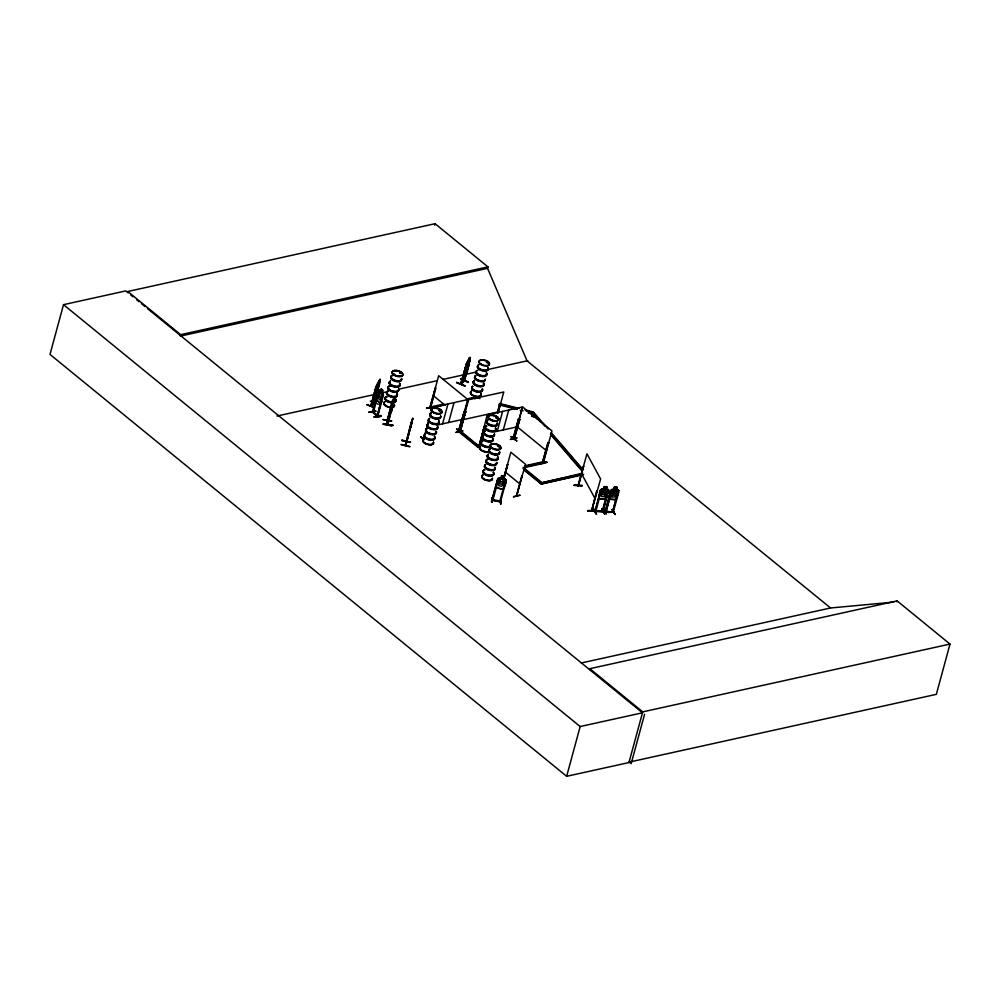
<?xml version="1.0" encoding="UTF-8"?>
<svg xmlns="http://www.w3.org/2000/svg" width="1000" height="1000" viewBox="0 0 1000 1000"><rect width="100%" height="100%" fill="white"/><g stroke="black" fill="none" stroke-linecap="round" stroke-linejoin="round"><path stroke-width="1.5" d="M491.45 502.188L492.062 497.488L491.925 502.287M491.825 502.212L491.925 499.25M500.812 478.288L497.762 478.612L491.95 500.175L497.45 480.138L498.225 480.3L492.912 500.213M493.05 499.85L492.325 499.312M498.225 480.3L497.45 480.288M505.087 481.725L505.863 482.038L505.087 481.725L499.775 501.625M500.75 501.225L492.325 499.525M500.525 504.062L500.688 499.275L500.688 503.7M501.012 504.15L500.737 499.3M495.975 485.188L496.275 487.825L502.9 489.212C504.45 486.525 507.475 482.175 505.562 479.288L503.638 478.888L504.712 480.062L503.475 484.625L501.525 486.287L498.9 485.737L498.013 483.475L499.263 478.913L500.887 478.387L501.488 475.838L504.3 476.438M496.275 487.825L502.9 489.175L504.438 486.962M497.762 478.612L499.012 478L505.562 479.288M381.625 401.575L380.45 403.537L376.562 400.012L378.438 390.487L380.337 391.125M383.288 424.3C389.875 423.787 402.15 427.45 383.387 423.675M383.3 424.263L391.887 425.887L391.975 425.238M598.913 496.45C599.225 503.312 598.825 490.737 600.638 489.775L601.85 488.988L608.112 489.25L608.75 490.213L603.162 511.775L587.712 510.825L595.975 510.75M587.837 510.45L603.275 510.887M596.05 511.388L587.712 510.825M596.025 510.825L595.887 511.463M513.575 496.613L520.163 495.175L513.5 496.925M370.262 401.075L378.338 404.263M464.75 371.388L465.087 369.237M401.8 440.538L410.487 442.2L401.912 440.125M405.863 445.05L406.012 441.488L405.3 445.788L412.75 418.288L412.3 420.725M405.7 445.788L412.163 420.238M411.337 421.675L406.175 442.038M464.075 373.738C462.325 379.038 468.013 372.25 467.45 370.538M375.125 391.325L374.85 393.512L377.4 390.863M390.913 408.575C392.9 397.975 388.587 426.7 393.8 402.1M409.012 432.962L410.375 426.812M410.475 427.575L410.688 426.275M411.7 423.075L411.488 424.412L412.05 420.3M488.413 451.838L488.4 451.788A5.525 2.662 15.2 0 1 481.312 450.225A5.525 2.662 15.2 0 1 480.562 446.475A5.487 2.65 15.2 0 0 481.912 450.425A5.487 2.65 15.2 0 0 489.35 451.287M479.938 398.537L475.425 397.413L475.112 398.85L474.038 397.975L466.45 399.65M537.288 419.087L532.2 413.175L532.513 411.737L525 409.85M401.188 444.7L409.762 446.788M387.238 420.037L387.488 420.925L393.325 399.137M387.887 423.713L387.713 424.888L387.575 420.412M387.788 424.85L394.4 398.663M411.95 422.15L405.662 445.775M410.8 425.588L409.938 429.525L410.363 428.263M401.262 444.425L409.85 446.475M410.4 426.825L409.55 429.7M128.225 292.875L125.825 290.912L63.513 304.662L50 354.412L566.65 776.3L628.95 762.562L642.725 711.875L950 644.075L936.338 694.35L629.062 762.15M180.675 334.675L180.275 336.125L487.562 268.337L487.95 266.875L435.062 223.7L127.788 291.488L180.675 334.675L487.95 266.875M366.9 404.538L374.837 407.85L366.725 404.725M369.137 412.062L375.988 411.2L369.025 412.337M371.362 405.938L370.7 406.075L376.175 386.2L371.112 406.25L374.312 402.938L380.225 381.525M376.475 385.9L371.062 405.8M370.763 406.05L374.1 402.738L379.95 379.275L376.875 384.812L371.087 406.225M374.325 402.887L373.675 403.15L379.125 383.212M372.425 412.038L378.088 392.025L373.188 412.4L372.388 411.925M377.337 416.45L382.337 396.15L377.438 416.512L372.438 411.975L372.825 411.163L373.413 411.65M377.85 392.075L372.95 412.438L378.438 390.487M380.363 391.25L381.075 388.663L382.725 390.163L382.587 394.212L381.35 398.787L379.988 399.988L378.45 398.587L378.15 395.875L379.387 391.312L380.438 391.238M374.162 417.075C386.125 412.887 380.85 418.512 374.212 416.712M381.912 392.663L382.725 390.163M382.337 396.15L377.212 416.012M377.25 416.425L377.075 415.275M434.675 225.15L435.062 223.7M382.962 419.613L391.662 420.8M392.537 400.925L387.137 420.875L392.512 400.525M393.65 399.65L394.225 397.188L394.375 398.688M392.825 404.888L387.413 424.825L393.413 400.6L392.25 406.525M412.837 418.312L405.675 445.387M426.6 408.025L433.038 406.838M459.363 431.637L468.05 399.7L438.675 375.725L429.988 407.725L433.05 407.025L426.65 408.025M421.012 436.625L420.575 437.075L423.875 439.812M429.9 407.062L430.312 408.225L429.9 407L431.25 407.95L444.913 404.925M431.25 407.95L431.087 408.562L429.925 407.675L430.487 408.125L435.4 387.812L429.787 407.825M430.312 408.225L435.9 388.225M423.812 438.425L428.663 420.763M425.25 434.188L426.45 429.762M427.262 426.812L429.462 418.725M430.225 415.875L432.55 407.35L467.762 399.575L458.975 431.875L477.337 446.863L478.612 446.575L464.85 435.337M424.462 438.512L423.9 438.425M442.562 423.85L447.962 403.95M448.612 422.512L454.025 402.612M466.475 363.812L460.688 384.025L466.475 363.812L461.388 383.8M468.988 358.363L466.838 362.713L460.988 384.175L464.462 380.913L470.15 359L467.663 368M467.463 369.175L465.3 372.688L466.512 366.712L469 361.737L468.713 364.613M469.425 359.85L470.15 357.287L468.925 358.363M466.887 370.838L464.1 381.25L466.188 372.562M464.137 381.213L469.588 360.887M467.5 370.6L469.237 363.963M468.413 382.113L460.538 378.713L468.4 382.1M456.625 429.113L462.413 433.888M456.012 432.512C464.9 429.1 465.7 431.763 456.15 432.163M458.663 431.012C461.05 430.775 457.275 430.538 458.462 431.737L464.487 411.662M458.75 431.388L464.288 411.512L458.225 431.562L458.8 431.25M464.263 411.388L459.188 431.8L458.562 431.3M459.613 431.6L465.688 411.55L460.175 431.438M460.35 430.688L459.812 431.75L468.575 399.738M458.975 431.875L460.262 431.587L465.688 411.55M474.038 397.975L474.212 397.35L475.275 398.225M477.337 446.863L478.787 445.95L460.438 430.962L459.15 431.25L477.5 446.238M479 446.463C476.775 446.7 480.4 444.7 479.125 446.662L484.338 426.575L478.65 446.8M479.188 446.625L484.338 426.575M497.312 412.887L499.725 404.038L500.5 404.062L499.725 404.038M497.512 413.05L499.913 404.2M497.912 412.762L500.312 403.913M498.1 412.912L503.787 391.975L467.688 399.9M497.238 431.275L502.638 411.375M503.288 429.938L508.7 410.037M492.912 500.375L493.013 499.438M510.95 436.662L516.862 441.062L511.312 436.575M510.538 439.212L516.688 437.887M514.113 439.35L519.788 419.4L514.025 439.325C515.688 438.113 513.062 438.038 512.9 438.988L518.375 419.075L519.288 419L518.375 419.075M513.25 439.137L518.562 419.225M519.788 419.4L518.962 418.938L513.675 439L522.45 407L487.225 414.775L479.125 446.637M503.312 479.137L507.55 464.338L503.8 479.288M503.537 479.087L510.838 452.238L525.525 464.225L516.35 496.075M503.562 479.338L507.8 464.538M499.588 501.763L499.787 500.875M511.05 436.587L516.613 440.737M505.863 481.887L500.462 501.938L492.125 500.238M528.688 413.162L529.375 412.275L528.688 413.162L531.225 413.787M529.188 412.425L532.2 413.175L532.513 411.737M526.35 411.05L533.837 412.463L532.2 413.175M534.275 416.775L532.263 416.087L532.513 414.837L531.65 415.962M534.688 417.125L532.137 416.337M521.75 476.175L516.587 496.3L521.987 476.125M546.788 462.413L539.913 463.7L546.613 461.863M540.05 463.35L546.562 462.225L539.913 463.7M547.925 442.625L548.65 442.975L547.925 442.625L542.463 462.475L543.325 462.9L551.938 430.887L522.575 406.9L513.975 438.938L512.9 438.988M548.15 442.575L542.513 462.525L543.075 462.975L548.425 443.025M542.975 462.925L543.075 461.775M524.637 467.537L543.713 463.338L542.712 461.825M540.05 483.175L582.725 473.175M546.587 461.8L546.788 462.463M523.987 470.062L541.125 484.05L582.288 474.387M578.375 485.887L583.675 465.925L578.337 485.875M591.862 510.275L591.613 510.975L596.8 490.613M591.6 510.925L597.087 490.625M591.725 510.55L600.612 478.963L586.962 453.837L577.962 485.863M593.175 508.95C603.05 525.062 587.425 497.962 595.8 513.65M600.462 491.525L601.213 491.562L600.375 491.362L595.087 511.475L600.662 489.812L603.162 489.025L605.763 498.612L599.113 498.825L605.475 499.188L608.75 490.213M595.688 511.262L596.025 510.95M595.825 511.512L601.112 491.4M603.612 489.113L604.25 486.613L606.938 486.725L606.188 489.312M603.688 489.2L604.325 486.7L606.862 486.863L606.163 489.25L607.288 490.125L606.038 494.7L604.163 496.6L601.663 496.5L600.85 494.475L602.087 489.913L603.65 489.15M601.975 508.963L604.587 513.675M603.013 511.788L603.362 511.05L602.163 511.575L607.663 491.675L608.488 491.863L607.663 491.675M607.75 491.838L602.438 511.763M603.075 511.775L603.188 510.887M603.787 509.338L606.425 514.15M618.862 490.712L618.25 489.8L612.038 489.425L610.875 490.3L605.175 511.875C611.062 513.45 612.788 511.287 613.562 511.5M605.35 511.912L610.575 491.812L611.4 492.013L605.938 511.962C604.075 509.137 609.862 513.237 612.5 511.5M605.975 511.925L611.4 492.013M617.087 497.225L618.925 490.613C615.087 490.275 619.05 486.35 614.45 487.062L613.85 489.6L612.275 490.35L611.038 494.925L611.85 496.938L614.362 497.05L616.25 495.163L617.487 490.588L616.362 489.712L617.025 487.262M614.45 487.062L613.875 489.65L612.038 489.425M612.013 509.787L615.075 514.513L612.463 509.762M615.087 514.5L612.175 509.4M617.85 492.125L612.562 512.225L617.85 492.125L618.688 492.312L613.263 512.238M605.237 511.7L613.188 512.05L613.462 511.337M589.587 669.613L589.837 668.688L897.113 600.887L950 644.075M566.65 776.3L580.163 726.55L642.463 712.8L147.413 308.538M644.587 714.262L631.175 763.612L629.312 762.087M896.862 601.825L897.113 600.887M410.4 442.512L401.838 440.3M391.037 411.85L391.8 410M394.175 398.663L394.2 397.987L394.038 399.675M377.4 390.913L378.438 388.1M467.587 368.913C470.062 362.2 467.225 370.9 464.837 371.425M382.975 419.5L391.575 421.075M456.737 382.575C482.5 393.1 439.75 375.275 464.625 385.925M371.55 405.238L373.825 402.625M373.862 402.312L374.3 402.5M378.4 386.712L376.3 390.262L377.537 384.275L380.037 379.312L379.288 381.725M468.55 364.7L466.337 368.2L468.325 360.8M406.425 440.925L405.9 441.587M460.75 383.963L464.225 380.763L461.35 383.413M461.55 383.162L461.3 383.387M392.287 407.25L391.712 408.488L393.638 399.775M394.462 374.55L393.537 374.387L394.1 374.087M394.212 374.588L393.638 374.575M400.213 373.225L400.487 372.537M432.8 411.625L433.15 411.575M439.325 410.775C442.013 410.838 437.512 409.113 440 410.35M440.4 410.538L439.562 410.688M480.913 363.512L480.275 363.875L481.175 363.975M481.15 363.888L480.5 363.862M486.75 362.45L487.075 361.887L486.4 362.325M486.7 362.3L487.488 361.938M487.488 362.663L487.575 362.025L488.05 362.625M489.375 419.05L490.2 419.025M490.288 419.075L489.712 419.175M495.887 417.688L496.625 417.188L497.013 417.95M496.4 417.425L495.825 417.238M491.625 447.837L492.45 447.812M497.675 446.112L498.775 445.838M582.188 485.838L573.975 485.487M456.575 429.5L457.05 429.012L462.562 433.525M475.65 444.1L480.138 447.638M381.65 401.5L380.45 403.537L376.637 400M605.475 499.188L606.975 496.788M615.675 499.65L617.137 497.175L615.675 499.65L609.325 499.288L609.163 496.812M593.562 508.925L596.237 513.7M528.075 413.05L528.938 411.912L529.263 412.688M510.387 439.513L516.925 438.025M609.263 498.688L616.875 489.637M430.75 407.45L429.975 407.1M514.012 438.3L514.412 438.675M595.212 510.725L595.9 510.575M379.688 380.025L378.812 381.5L379.462 380.838M379.225 381.85L380.075 381.05L377.537 383.688M513.2 438.212L514.2 438.2M467.962 362.9L469.087 361.775M468.725 362.475L467.825 363.938L468.5 363.288M466.413 366.075L469.038 363.575M460.625 378.9L468.288 382.512M463.975 380.613L461.525 383.288M466.6 363.913L470.1 360.7M466.287 365.062L469.812 361.85M387.1 420.387L387.388 424.762M401.175 373.338L400.637 372.537L400 373.013M486.863 361.938L486.925 362.587M487.9 362.8L487.675 362.088M433.338 411.725L433.162 411.925M439.2 409.913L439.562 410.725M496 417.188L496.087 417.6M497.1 417.875L496.875 417.987M491.763 447.8L492.362 447.875M497.725 446.012L498.363 445.788M499.188 446.7L498.363 445.875M500.55 501.95L500.75 501.075M600.775 489.9L601.875 489.038M374.025 403.225L379.425 382.9M378.488 390.562L379.338 390.238M400.375 373.05L400.838 373.338M487.612 362.337L486.8 362.188L487.788 362.238M439.425 409.862C437.738 410.062 440.225 411.262 438.875 410.262M499.338 446.525L498.862 445.925C499.725 447.688 496.15 445.613 498.8 446.175M499.012 446.463L498.125 446.175M426.538 408.438L432.788 406.7M465.875 411.7L465.087 411.675M458.775 430.988L459.338 430.825M460.375 430.712L460.475 430.725M484.525 426.737L483.75 426.712M513.45 438.413L514.125 438.188M542.6 461.962L543.45 462.137M516.462 495.538L516.487 495.363M276.913 416.05L376.05 394.175M382.15 392.825L388.25 391.475M398.925 389.125L437.05 380.712M443.15 379.363L476.7 371.962M487.388 369.613L527.762 360.7M430.175 407.075L443.837 404.05M466.613 399.025L474.212 397.35M436.95 425.087L462.362 419.475M463.162 419.65L498.387 411.875M494.438 431.887L517.038 426.9M525.2 465.725L542.812 461.838M525.025 466.337L530.9 465.05M533.837 464.4L541.175 462.775M524.8 466.925L543.875 462.713M543.088 482.5L562.825 478.15M565.862 477.488L571.938 476.138M574.975 475.475L581.038 474.137M541.125 484.05L583.625 474.675M581.25 662.987L830.575 607.975L893.775 602.112M379.338 390.138L383.15 393.7M381.987 392.625L383.475 395L377.675 416.475L372.463 412.025M369.1 412.062L375.712 411.075M377.25 415.438L373.088 411.912L377.45 415.325M374.137 417.038L381.325 416.125M603.212 511.062L602.45 510.85M613.4 511.512L612.737 511.463M599.225 498.787L605.4 499.05M591.512 509.95L591.788 510.2M587.863 511.037L603.075 511.613M439.762 410.462L439.1 410.125M614.538 487.2L617.05 487.312M609.412 499.225L615.612 499.513M499.85 500.863L500.662 501.062M399.762 372.788L400.675 373.125M496.525 417.738L495.962 417.762M383.275 424.062L391.875 425.662M492.038 500.037L500.462 501.788M501.55 475.938L504.188 476.55M497.137 480.863L505.6 482.663M499.462 403.45L519 408.35M500.8 404.438L517.325 408.587M527.837 411.225L532.35 412.362M499.312 404.263L515.837 408.413M499.15 404.888L517.175 409.412M520.175 410.163L523.188 410.913M400.438 373.475L399.775 372.887M466.425 366L465.913 367.262M470.15 359L466.838 362.713M387.575 424.087L387.275 420.363M601.912 509.275L604.513 513.95M604.862 514.012L601.925 508.925M480.012 447.962L475.513 444.438L480.25 448.225M475.225 444.525L480.775 449.038M420.975 436.662L423.25 438.413M420.838 437L423.587 439.2M830.5 607.913L527.038 360.863L487.562 268.337M517.163 426.8L546.538 450.788M542.638 462.463L543.713 463.338M523.15 467.287L541.5 482.275M524.125 468.837L528.713 472.587M531.013 474.462L541.337 482.887M523.013 468.5L541.287 483.425M433.275 395.625L445.025 405.213M460.262 431.587L462.562 433.462M505.425 472.137L520.112 484.137M589.837 668.688L642.725 711.875M130.625 294.825L133.025 296.788M136.613 299.725L139.012 301.688M141.412 303.65L145.013 306.588M63.513 304.662L580.163 726.55M533.837 412.463L548.088 429M551.138 432.55L582.675 469.2M535.7 415.438L538.763 418.988M541.812 422.537L544.862 426.087M553 435.538L582.5 469.812M532.362 412.562L540.5 422.013M550.675 433.837L582.212 470.475M550.513 434.45L582.038 471.1M505.5 479.412L506.112 480.412M392.562 407.188L392.575 407.238A5.525 2.662 15.2 0 0 394.4 404.975M606.225 511.4L605.275 510.988M610.875 490.3L609.062 496.825L609.35 499.35M581.55 473.738L595.2 498.862M393.5 398.688L393.775 402.163M392.7 401.375L392.987 405.75M390.85 408.5L391.025 411.975M486.538 374.263A5.5 2.662 15.2 0 1 480.788 376.275A5.5 2.662 15.2 0 1 476.238 371.675M486.712 373.95A5.587 2.7 15.2 0 1 480.863 375.988A5.587 2.7 15.2 0 1 476.25 371.325M485.337 379.588A5.487 2.65 15.2 0 1 478.175 380.425A5.487 2.65 15.2 0 1 475.65 375.788M485.425 379.263A5.487 2.65 15.2 0 1 478.263 380.112A5.487 2.65 15.2 0 1 475.737 375.462M487.775 367.688A5.587 2.7 15.2 0 1 482.35 370.5A5.587 2.7 15.2 0 1 478.4 365.325M486.375 372.575A5.5 2.662 15.2 0 1 481.737 375.5A5.5 2.662 15.2 0 1 476.488 370.763M487.612 368A5.5 2.662 15.2 0 1 483.675 371.037A5.5 2.662 15.2 0 1 477.425 366.825M477.738 366.188A5.5 2.662 15.2 0 1 478.387 365.688M486.362 372.887A5.587 2.7 15.2 0 1 481.65 375.863A5.587 2.7 15.2 0 1 476.325 371.05M476.987 370.538A5.587 2.7 15.2 0 1 477.95 370.2M487.863 367.4A5.587 2.7 15.2 0 1 482.425 370.213A5.587 2.7 15.2 0 1 478.475 365.05M488.288 367.85A5.5 2.662 15.2 0 1 481.838 369.663A5.5 2.662 15.2 0 1 478.638 364.762M481.875 389.15A5.5 2.662 15.2 0 1 476.525 391.925A5.5 2.662 15.2 0 1 472.638 386.838M482.463 389.613A5.587 2.7 15.2 0 1 475.913 391.45A5.587 2.7 15.2 0 1 472.65 386.475M480.613 393.75A5.487 2.65 15.2 0 1 475.275 396.512A5.487 2.65 15.2 0 1 471.4 391.438M480.688 393.45A5.487 2.65 15.2 0 1 475.363 396.213A5.487 2.65 15.2 0 1 471.475 391.138M485.138 379.375A5.487 2.65 15.2 0 1 478.7 381.175A5.487 2.65 15.2 0 1 475.513 376.3M480.688 393.562A5.525 2.662 15.2 0 1 475.325 396.35A5.525 2.662 15.2 0 1 471.425 391.238M485.3 379.825A5.525 2.662 15.2 0 1 478.1 380.675A5.525 2.662 15.2 0 1 475.562 376M483.525 383.338A5.587 2.7 15.2 0 1 478.1 386.15A5.587 2.7 15.2 0 1 474.15 380.988M482.537 389A5.5 2.662 15.2 0 1 476.775 391A5.5 2.662 15.2 0 1 472.238 386.413M483.363 383.663A5.5 2.662 15.2 0 1 478.725 386.587A5.5 2.662 15.2 0 1 473.488 381.838M482.537 389.325A5.587 2.7 15.2 0 1 475.988 391.163A5.587 2.7 15.2 0 1 472.738 386.188M483.6 383.05A5.587 2.7 15.2 0 1 478.175 385.875A5.587 2.7 15.2 0 1 474.225 380.7M483.612 382.738A5.5 2.662 15.2 0 1 478.275 385.513A5.5 2.662 15.2 0 1 474.375 380.425M495.675 429.513A5.5 2.662 15.2 0 1 489.913 431.525A5.5 2.662 15.2 0 1 485.375 426.925M486.025 426.425A5.5 2.662 15.2 0 1 486.975 426.1M495.425 428.425A5.587 2.7 15.2 0 1 490 431.238A5.587 2.7 15.2 0 1 486.037 426.075M494.4 434.15A5.487 2.65 15.2 0 1 487.962 435.962A5.487 2.65 15.2 0 1 484.775 431.075M494.5 433.787A5.487 2.65 15.2 0 1 488.062 435.6A5.487 2.65 15.2 0 1 484.875 430.712M497.337 423.713A5.587 2.7 15.2 0 1 490.788 425.55A5.587 2.7 15.2 0 1 487.537 420.575M495.513 427.825A5.5 2.662 15.2 0 1 490.163 430.6A5.5 2.662 15.2 0 1 486.275 425.513M496.75 423.25A5.5 2.662 15.2 0 1 491.413 426.025A5.5 2.662 15.2 0 1 487.512 420.938M495.5 428.137A5.587 2.7 15.2 0 1 490.075 430.962A5.587 2.7 15.2 0 1 486.125 425.788M497.413 423.425A5.587 2.7 15.2 0 1 490.863 425.262A5.587 2.7 15.2 0 1 487.612 420.3M497.413 423.1A5.5 2.662 15.2 0 1 490.962 424.913A5.5 2.662 15.2 0 1 487.762 420.012M490.538 447.025A5.513 2.662 15.2 0 1 483.062 446.15A5.513 2.662 15.2 0 1 481.763 442.075M490.675 446.737A5.587 2.7 15.2 0 1 483.1 445.863A5.587 2.7 15.2 0 1 481.788 441.725M488.312 451.95A5.487 2.65 15.2 0 1 481.275 450.412A5.487 2.65 15.2 0 1 480.538 446.688M494.275 434.625A5.487 2.65 15.2 0 1 487.837 436.425A5.487 2.65 15.2 0 1 484.65 431.55M494.387 434.325A5.525 2.662 15.2 0 1 487.912 436.138A5.525 2.662 15.2 0 1 484.7 431.238M492.663 438.587A5.587 2.7 15.2 0 1 487.238 441.4A5.587 2.7 15.2 0 1 483.288 436.238M490.775 446.1A5.5 2.662 15.2 0 1 482.775 444.9A5.5 2.662 15.2 0 1 482.975 440.838M492.5 438.913A5.5 2.662 15.2 0 1 487.163 441.675A5.5 2.662 15.2 0 1 483.263 436.587M490.763 446.463A5.587 2.7 15.2 0 1 483.787 445.887A5.587 2.7 15.2 0 1 481.213 441.95M481.863 441.438A5.587 2.7 15.2 0 1 482.825 441.1M492.738 438.3A5.587 2.7 15.2 0 1 487.312 441.125A5.587 2.7 15.2 0 1 483.363 435.95M492.75 437.987A5.5 2.662 15.2 0 1 487.413 440.763A5.5 2.662 15.2 0 1 483.512 435.675M399.425 384.137A5.5 2.662 15.2 0 1 394.075 386.912A5.5 2.662 15.2 0 1 390.188 381.825M399.588 383.812A5.587 2.7 15.2 0 1 394.162 386.637A5.587 2.7 15.2 0 1 390.2 381.463M398.562 389.538A5.487 2.65 15.2 0 1 392.812 391.55A5.487 2.65 15.2 0 1 388.288 386.962M388.938 386.463A5.487 2.65 15.2 0 1 389.875 386.138M398.663 389.2A5.487 2.65 15.2 0 1 391.55 390.763A5.487 2.65 15.2 0 1 389.975 385.8M398.65 389.325A5.525 2.662 15.2 0 1 391.512 390.9A5.525 2.662 15.2 0 1 389.925 385.9M401.5 379.1A5.587 2.7 15.2 0 1 394.95 380.938A5.587 2.7 15.2 0 1 391.7 375.975M399.675 383.225A5.5 2.662 15.2 0 1 394.325 385.988A5.5 2.662 15.2 0 1 390.438 380.9M401.325 379.412A5.5 2.662 15.2 0 1 394.875 381.225A5.5 2.662 15.2 0 1 391.675 376.325M399.663 383.537A5.587 2.7 15.2 0 1 394.237 386.35A5.587 2.7 15.2 0 1 390.275 381.188M401.575 378.825A5.587 2.7 15.2 0 1 395.025 380.662A5.587 2.7 15.2 0 1 391.775 375.688M401.575 378.488A5.5 2.662 15.2 0 1 395.825 380.5A5.5 2.662 15.2 0 1 391.275 375.913M391.925 375.412A5.5 2.662 15.2 0 1 392.875 375.075M395.588 400.562A5.5 2.662 15.2 0 1 393.738 402.738M392.55 402.887A5.5 2.662 15.2 0 1 386.675 401.213A5.5 2.662 15.2 0 1 385.288 397.975M385.938 397.475A5.5 2.662 15.2 0 1 386.887 397.15M395.325 399.475A5.587 2.7 15.2 0 1 393.875 402.463M392.675 402.612A5.587 2.7 15.2 0 1 385.8 400.163A5.587 2.7 15.2 0 1 386.912 396.775M394.325 405.163A5.487 2.65 15.2 0 1 392.475 407.337M391.3 407.475A5.487 2.65 15.2 0 1 384.963 405.45A5.487 2.65 15.2 0 1 384.688 402.075M394.462 405.575A5.487 2.65 15.2 0 1 392.562 407.038M391.388 407.175A5.487 2.65 15.2 0 1 385.037 405.15A5.487 2.65 15.2 0 1 384.775 401.775M398.488 390.737A5.487 2.65 15.2 0 1 391.325 391.587A5.487 2.65 15.2 0 1 388.812 386.938M391.362 407.312A5.525 2.662 15.2 0 1 384.988 405.275A5.525 2.662 15.2 0 1 384.712 401.887M396.825 393.975A5.587 2.7 15.2 0 1 391.4 396.8A5.587 2.7 15.2 0 1 387.438 391.625M395.412 398.875A5.5 2.662 15.2 0 1 393.988 401.825M392.8 401.962A5.5 2.662 15.2 0 1 386.45 399.925A5.5 2.662 15.2 0 1 386.188 396.55M396.662 394.3A5.5 2.662 15.2 0 1 391.312 397.075A5.5 2.662 15.2 0 1 387.425 391.987M395.412 399.188A5.587 2.7 15.2 0 1 393.95 402.188M392.75 402.325A5.587 2.7 15.2 0 1 386.3 400.262A5.587 2.7 15.2 0 1 386.025 396.838M396.9 393.7A5.587 2.7 15.2 0 1 391.475 396.512A5.587 2.7 15.2 0 1 387.525 391.337M396.912 393.375A5.5 2.662 15.2 0 1 391.562 396.15A5.5 2.662 15.2 0 1 387.675 391.062M438.512 421.512A5.5 2.662 15.2 0 1 433.175 424.275A5.5 2.662 15.2 0 1 429.288 419.188M438.675 421.188A5.587 2.7 15.2 0 1 433.25 424A5.587 2.7 15.2 0 1 429.3 418.837M437.663 426.912A5.487 2.65 15.2 0 1 431.912 428.913A5.487 2.65 15.2 0 1 427.388 424.338M437.337 425.788A5.487 2.65 15.2 0 1 432.713 428.7A5.487 2.65 15.2 0 1 427.475 423.975M440.588 416.475A5.587 2.7 15.2 0 1 434.038 418.312A5.587 2.7 15.2 0 1 430.788 413.338M438.762 420.588A5.5 2.662 15.2 0 1 433.425 423.363A5.5 2.662 15.2 0 1 429.538 418.275M440.475 417.512A5.5 2.662 15.2 0 1 433.3 418.35A5.5 2.662 15.2 0 1 430.775 413.7M438.75 420.9A5.587 2.7 15.2 0 1 433.325 423.725A5.587 2.7 15.2 0 1 429.375 418.55M440.675 416.188A5.587 2.7 15.2 0 1 434.825 418.225A5.587 2.7 15.2 0 1 430.213 413.562M440.675 415.863A5.5 2.662 15.2 0 1 434.913 417.875A5.5 2.662 15.2 0 1 430.375 413.275M434.675 437.925A5.5 2.662 15.2 0 1 428.925 439.938A5.5 2.662 15.2 0 1 424.375 435.337M434.425 436.838A5.587 2.7 15.2 0 1 429.712 439.812A5.587 2.7 15.2 0 1 424.387 434.988M433.413 442.525A5.487 2.65 15.2 0 1 426.987 444.338A5.487 2.65 15.2 0 1 423.787 439.45M433.5 442.2A5.487 2.65 15.2 0 1 427.762 444.212A5.487 2.65 15.2 0 1 423.225 439.625M437.537 427.362A5.487 2.65 15.2 0 1 431.788 429.375A5.487 2.65 15.2 0 1 427.262 424.787M433.5 442.337A5.525 2.662 15.2 0 1 427.025 444.15A5.525 2.662 15.2 0 1 423.812 439.237M437.638 427.1A5.525 2.662 15.2 0 1 431.863 429.113A5.525 2.662 15.2 0 1 427.3 424.5M435.913 431.35A5.587 2.7 15.2 0 1 430.487 434.162A5.587 2.7 15.2 0 1 426.538 429M434.513 436.238A5.5 2.662 15.2 0 1 429.175 439.012A5.5 2.662 15.2 0 1 425.275 433.925M435.75 431.675A5.5 2.662 15.2 0 1 430.412 434.438A5.5 2.662 15.2 0 1 426.525 429.35M434.5 436.562A5.587 2.7 15.2 0 1 429.075 439.375A5.587 2.7 15.2 0 1 425.125 434.2M436.413 431.838A5.587 2.7 15.2 0 1 429.862 433.688A5.587 2.7 15.2 0 1 426.613 428.713M436.425 431.512A5.5 2.662 15.2 0 1 429.975 433.325A5.5 2.662 15.2 0 1 426.775 428.438M497.413 457.4A5.5 2.662 15.2 0 1 492.075 460.175A5.5 2.662 15.2 0 1 488.175 455.075M497.575 457.075A5.587 2.7 15.2 0 1 492.15 459.888A5.587 2.7 15.2 0 1 488.2 454.725M496.575 462.75A5.5 2.662 15.2 0 1 490.825 464.762A5.5 2.662 15.2 0 1 486.287 460.175M486.925 459.675A5.5 2.662 15.2 0 1 487.875 459.338M496.662 462.45A5.5 2.662 15.2 0 1 490.9 464.462A5.525 2.662 15.2 0 1 486.312 459.988M486.362 459.862A5.5 2.662 15.2 0 0 490.9 464.462A5.525 2.662 15.2 0 0 496.65 462.587M487.013 459.375A5.5 2.662 15.2 0 1 487.962 459.038M486.962 459.487A5.525 2.662 15.2 0 1 487.912 459.162M499.487 452.362A5.587 2.7 15.2 0 1 492.938 454.2A5.587 2.7 15.2 0 1 489.688 449.225M497.663 456.475A5.5 2.662 15.2 0 1 492.325 459.25A5.5 2.662 15.2 0 1 488.425 454.162M499.325 452.675A5.5 2.662 15.2 0 1 492.875 454.475A5.5 2.662 15.2 0 1 489.675 449.588M497.65 456.788A5.587 2.7 15.2 0 1 492.225 459.613A5.587 2.7 15.2 0 1 488.275 454.438M499.562 452.075A5.587 2.7 15.2 0 1 493.013 453.913A5.587 2.7 15.2 0 1 489.762 448.95M499.575 451.75A5.5 2.662 15.2 0 1 493.812 453.762A5.5 2.662 15.2 0 1 489.275 449.162M489.925 448.663A5.5 2.662 15.2 0 1 490.863 448.338M493.575 473.812A5.5 2.662 15.2 0 1 487.812 475.825A5.5 2.662 15.2 0 1 483.275 471.238M493.325 472.725A5.587 2.7 15.2 0 1 488.612 475.7A5.587 2.7 15.2 0 1 483.288 470.875M483.938 470.375A5.587 2.7 15.2 0 1 484.9 470.037M492.325 478.425A5.5 2.662 15.2 0 1 485.875 480.238A5.5 2.662 15.2 0 1 482.675 475.35M492.463 478.825A5.5 2.662 15.2 0 1 485.288 479.675A5.5 2.662 15.2 0 1 482.762 475.025M496.438 463.263A5.5 2.662 15.2 0 1 489.988 465.075A5.5 2.662 15.2 0 1 486.788 460.188M492.4 478.237A5.525 2.662 15.2 0 1 485.925 480.05A5.525 2.662 15.2 0 1 482.713 475.138M496.538 463A5.525 2.662 15.2 0 1 490.75 465.012A5.525 2.662 15.2 0 1 486.2 460.4M494.812 467.238A5.587 2.7 15.2 0 1 489.387 470.05A5.587 2.7 15.2 0 1 485.438 464.888M493.413 472.125A5.5 2.662 15.2 0 1 488.062 474.9A5.5 2.662 15.2 0 1 484.175 469.812M494.65 467.562A5.5 2.662 15.2 0 1 489.312 470.325A5.5 2.662 15.2 0 1 485.412 465.238M493.4 472.45A5.587 2.7 15.2 0 1 487.975 475.262A5.587 2.7 15.2 0 1 484.025 470.087M495.312 467.738A5.587 2.7 15.2 0 1 488.762 469.575A5.587 2.7 15.2 0 1 485.513 464.6M495.312 467.4A5.5 2.662 15.2 0 1 488.862 469.212A5.5 2.662 15.2 0 1 485.662 464.325M411.538 422.55L410.863 426.725L411.562 422.562M378.075 383.725L376.838 388.3L379.087 382.7L378.075 383.725M380.225 392.062L378.975 396.625L380.525 398.038L381.763 393.462L380.225 392.062M381.275 389.45L382.038 391.175L381.275 389.45M468.113 361.662L466.875 366.238L469.2 360.662L468.113 361.662M467.075 366.163L465.838 370.737L468.137 365.15L467.075 366.163M469.087 358.638L468.862 359.45L469.787 357.987L469.087 358.638M500.662 479.212L499.425 483.775L502.062 484.338L503.3 479.762L500.662 479.212M501.912 476.45L501.688 477.262L503.387 477.625L503.612 476.8L501.912 476.45M574.113 485.188L582.3 485.538L574.087 485.188M603.438 489.963L602.188 494.538L604.7 494.637L605.938 490.075L603.438 489.963M604.663 487.125L604.438 487.95L606.05 488.013L606.275 487.2L604.663 487.125M613.625 490.412L612.388 494.988L614.9 495.1L616.138 490.525L613.625 490.412M614.85 487.575L614.625 488.387L616.25 488.462L616.462 487.65L614.85 487.575M480.15 363.537A5.487 2.65 15.2 0 0 489.275 364.6A5.487 2.65 15.2 0 0 483.35 359.762A5.487 2.65 15.2 0 0 480.15 363.537M480.025 364.012A5.487 2.65 15.2 0 0 489.137 365.075A5.487 2.65 15.2 0 0 483.212 360.238A5.487 2.65 15.2 0 0 480.025 364.012M489.288 418.787A5.5 2.662 15.2 0 0 498.425 419.85A5.5 2.662 15.2 0 0 492.488 415A5.5 2.662 15.2 0 0 489.288 418.787A5.487 2.65 15.2 0 0 498.4 419.85A5.487 2.65 15.2 0 0 492.488 415.012A5.487 2.65 15.2 0 0 489.288 418.787M489.162 419.263A5.487 2.65 15.2 0 0 498.275 420.325A5.487 2.65 15.2 0 0 492.35 415.487A5.487 2.65 15.2 0 0 489.162 419.263M489.225 418.963A5.525 2.662 15.2 0 0 498.387 420.037A5.525 2.662 15.2 0 0 492.425 415.175A5.525 2.662 15.2 0 0 489.225 418.963M393.45 374.188A5.487 2.65 15.2 0 0 402.562 375.25A5.487 2.65 15.2 0 0 396.637 370.412A5.487 2.65 15.2 0 0 393.45 374.188M393.325 374.663A5.487 2.65 15.2 0 0 402.438 375.725A5.487 2.65 15.2 0 0 396.512 370.887A5.487 2.65 15.2 0 0 393.325 374.663M393.375 374.363A5.525 2.662 15.2 0 0 402.55 375.425A5.525 2.662 15.2 0 0 396.587 370.562A5.525 2.662 15.2 0 0 393.375 374.363M432.55 411.55A5.487 2.65 15.2 0 0 441.662 412.612A5.487 2.65 15.2 0 0 435.737 407.775A5.487 2.65 15.2 0 0 432.55 411.55M432.413 412.025A5.487 2.65 15.2 0 0 441.538 413.088A5.487 2.65 15.2 0 0 435.613 408.25A5.487 2.65 15.2 0 0 432.413 412.025M432.475 411.737A5.525 2.662 15.2 0 0 441.637 412.812A5.525 2.662 15.2 0 0 435.688 407.938A5.525 2.662 15.2 0 0 432.475 411.737M491.438 447.438A5.487 2.65 15.2 0 0 500.562 448.5A5.487 2.65 15.2 0 0 494.637 443.663A5.487 2.65 15.2 0 0 491.438 447.438M491.312 447.912A5.487 2.65 15.2 0 0 500.425 448.975A5.487 2.65 15.2 0 0 494.5 444.137A5.487 2.65 15.2 0 0 491.312 447.912M491.362 447.625A5.525 2.662 15.2 0 0 500.538 448.7A5.525 2.662 15.2 0 0 494.575 443.825A5.525 2.662 15.2 0 0 491.362 447.625"/></g></svg>
